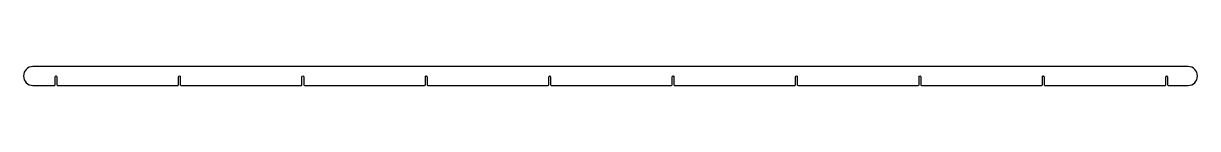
# Model space of a CAD drawing. Extents: x -770 to -17, y -342 to -330.
import ezdxf

# ---------------------------------------------------------------- set-up
doc = ezdxf.new("R2010")
doc.units = 0
doc.layers.add('DEFAULT', color=18, linetype='CONTINUOUS')

msp = doc.modelspace()

# ---------------------------------------------------------------- linework, layer by layer
at = {"layer": 'DEFAULT'}
for p, q in [((-23.49, -330.06), (-764.07, -330.06)), ((-749.82, -341.72), (-749.82, -336.61)), ((-749.34, -336.13), (-749.21, -336.13)), ((-748.73, -336.61), (-748.73, -341.72)), ((-670.7, -341.72), (-670.7, -336.61)), ((-670.22, -336.13), (-670.09, -336.13)), ((-669.61, -336.61), (-669.61, -341.72)), ((-591.58, -341.72), (-591.58, -336.61)), ((-591.1, -336.13), (-590.97, -336.13)), ((-590.49, -336.61), (-590.49, -341.72)), ((-512.46, -341.72), (-512.46, -336.61)), ((-511.98, -336.13), (-511.85, -336.13)), ((-511.37, -336.61), (-511.37, -341.72)), ((-433.34, -341.72), (-433.34, -336.61)), ((-432.86, -336.13), (-432.73, -336.13)), ((-432.25, -336.61), (-432.25, -341.72)), ((-354.22, -341.72), (-354.22, -336.61)), ((-353.74, -336.13), (-353.61, -336.13)), ((-353.13, -336.61), (-353.13, -341.72)), ((-275.1, -341.72), (-275.1, -336.61)), ((-274.62, -336.13), (-274.49, -336.13)), ((-274.01, -336.61), (-274.01, -341.72)), ((-195.98, -341.72), (-195.98, -336.61)), ((-195.5, -336.13), (-195.37, -336.13)), ((-194.89, -336.61), (-194.89, -341.72)), ((-116.86, -341.72), (-116.86, -336.61)), ((-116.38, -336.13), (-116.25, -336.13)), ((-115.77, -336.61), (-115.77, -341.72)), ((-37.74, -341.72), (-37.74, -336.61)), ((-37.26, -336.13), (-37.13, -336.13)), ((-36.65, -336.61), (-36.65, -341.72)), ((-764.07, -342.2), (-750.3, -342.2)), ((-748.25, -342.2), (-671.18, -342.2)), ((-669.13, -342.2), (-592.06, -342.2)), ((-590.01, -342.2), (-512.94, -342.2)), ((-510.89, -342.2), (-433.82, -342.2)), ((-431.77, -342.2), (-354.7, -342.2)), ((-352.65, -342.2), (-275.58, -342.2)), ((-273.53, -342.2), (-196.46, -342.2)), ((-194.41, -342.2), (-117.34, -342.2)), ((-115.28, -342.2), (-38.22, -342.2)), ((-36.16, -342.2), (-23.49, -342.2))]:
    msp.add_line(p, q, dxfattribs=at)
for centre, radius, start, end in [((-764.07, -336.13), 6.07, 90, 270), ((-23.49, -336.13), 6.07, 270, 90), ((-750.3, -341.72), 0.483, 270, 0), ((-748.25, -341.72), 0.483, 180, 270), ((-671.18, -341.72), 0.483, 270, 360), ((-669.13, -341.72), 0.483, 180, 270), ((-592.06, -341.72), 0.483, 270, 0), ((-590.01, -341.72), 0.483, 180, 270), ((-512.94, -341.72), 0.483, 270, 360), ((-510.89, -341.72), 0.483, 180, 270), ((-433.82, -341.72), 0.483, 270, 360), ((-431.77, -341.72), 0.483, 180, 270), ((-354.7, -341.72), 0.483, 270, 0), ((-352.65, -341.72), 0.483, 180, 270), ((-275.58, -341.72), 0.483, 270, 360), ((-273.53, -341.72), 0.483, 180, 270), ((-196.46, -341.72), 0.483, 270, 360), ((-194.41, -341.72), 0.483, 180, 270), ((-117.34, -341.72), 0.483, 270, 0), ((-115.28, -341.72), 0.483, 180, 270), ((-38.22, -341.72), 0.483, 270, 0), ((-36.16, -341.72), 0.483, 180, 270)]:
    msp.add_arc(centre, radius, start, end, dxfattribs=at)
at = {"layer": 'DEFAULT', "extrusion": (0, 0, -1)}
for centre, start, end in [((749.34, -336.61), 0, 90), ((749.21, -336.61), 90, 180), ((670.22, -336.61), 0, 90), ((670.09, -336.61), 90, 180), ((591.1, -336.61), 0, 90), ((590.97, -336.61), 90, 180), ((511.98, -336.61), 0, 90), ((511.85, -336.61), 90, 180), ((432.86, -336.61), 0, 90), ((432.73, -336.61), 90, 180), ((353.74, -336.61), 0, 90), ((353.61, -336.61), 90, 180), ((274.62, -336.61), 360, 90), ((274.49, -336.61), 90, 180), ((195.5, -336.61), 360, 90), ((195.37, -336.61), 90, 180), ((116.38, -336.61), 0, 90), ((116.25, -336.61), 90, 180), ((37.26, -336.61), 0, 90), ((37.13, -336.61), 90, 180)]:
    msp.add_arc(centre, 0.483, start, end, dxfattribs=at)

doc.saveas('drawing.dxf')
